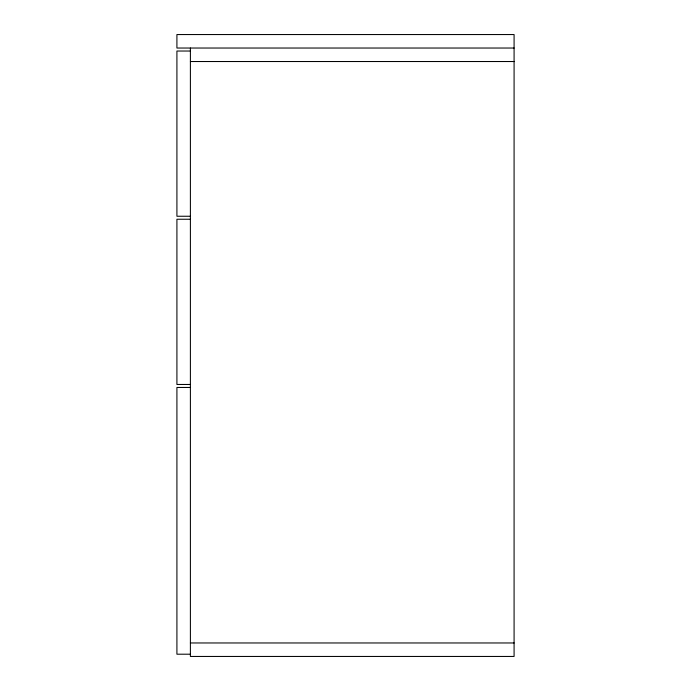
<?xml version="1.0" encoding="UTF-8"?>
<svg xmlns="http://www.w3.org/2000/svg" width="691" height="691" viewBox="0 0 691 691"><rect width="100%" height="100%" fill="white"/><g stroke="black" fill="none" stroke-linecap="round" stroke-linejoin="round"><path stroke-width="1.04" d="M514.087 48.033L176.913 48.033L176.913 34.55L514.087 34.55L514.087 656.45L190.396 656.45L190.396 48.033M190.396 51.03L176.913 51.03L176.913 216.248L190.396 216.248M190.396 61.525L514.087 61.525M190.396 219.246L176.913 219.246L176.913 384.464L190.396 384.464M190.396 387.461L176.913 387.461L176.913 654.204L190.396 654.204M190.396 642.967L514.087 642.967"/></g></svg>
